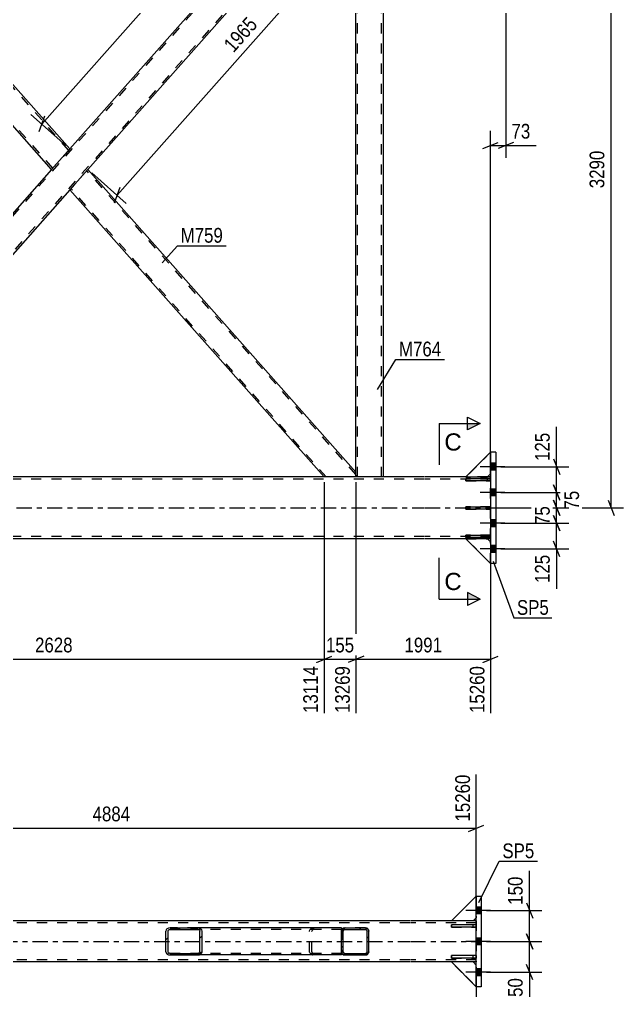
# Model space of a CAD drawing. Header units: millimetres. Extents: x 0 to 841, y 0 to 594.
# Drawn here: x 480 to 597.4, y 217.2 to 406 of the extents above; entities that cross this region are included whole.
import ezdxf

# ---------------------------------------------------------------- set-up
doc = ezdxf.new("R2010")
doc.units = ezdxf.units.MM
doc.linetypes.add('DXK_LINE_DOT2', pattern=[3.9198, 1.9599, -1.9599])
doc.linetypes.add('DXK_LINE_DOT3', pattern=[5.9187, 2.979, -0.9799, 0.9799, -0.9799])
doc.styles.add('Arial', font='ARIAL.TTF', dxfattribs={"height": 0.2})
doc.styles.add('Arial Narrow', font='ARIALN.TTF', dxfattribs={"height": 0.2})

# ---------------------------------------------------------------- blocks, each defined once
blk = doc.blocks.new('Part-761549750-4595 - 4491')
at = {"color": 2, "linetype": 'Continuous'}
for p, q in [((571.59, 321.83), (566.79, 317.03)), ((570.99, 317.03), (571.59, 317.63)), ((566.79, 317.03), (570.99, 317.03))]:
    blk.add_line(p, q, dxfattribs=at)
at = {"color": 7, "linetype": 'DXK_LINE_DOT2'}
blk.add_line((571.59, 317.63), (571.59, 321.83), dxfattribs=at)
blk = doc.blocks.new('Part-761549750-4596 - 4491')
at = {"color": 7, "linetype": 'DXK_LINE_DOT2'}
for p, q in [((571.59, 321.83), (566.79, 317.03)), ((571.59, 317.63), (571.59, 321.83)), ((570.99, 317.03), (571.59, 317.63)), ((566.79, 317.03), (570.99, 317.03))]:
    blk.add_line(p, q, dxfattribs=at)
blk = doc.blocks.new('Part-761549750-4597 - 4491')
at = {"color": 2, "linetype": 'Continuous'}
for p, q in [((571.59, 300.2), (566.79, 305)), ((570.99, 305), (566.79, 305)), ((570.99, 305), (571.59, 304.4)), ((571.59, 300.23), (571.59, 300.2))]:
    blk.add_line(p, q, dxfattribs=at)
at = {"color": 7, "linetype": 'DXK_LINE_DOT2'}
blk.add_line((571.59, 300.23), (571.59, 304.4), dxfattribs=at)
blk = doc.blocks.new('Part-761549750-4598 - 4491')
at = {"color": 7, "linetype": 'DXK_LINE_DOT2'}
for p, q in [((566.79, 305), (570.99, 305)), ((571.59, 300.2), (566.79, 305)), ((570.99, 305), (571.59, 304.4)), ((571.59, 304.4), (571.59, 300.2))]:
    blk.add_line(p, q, dxfattribs=at)
blk = doc.blocks.new('Bolt-761549750-4535 - 4491')
at = {"linetype": 'Continuous'}
for points in [[(571.59, 319.69), (571.59, 318.37), (572.59, 318.37), (572.59, 319.69)], [(571.59, 319.69), (571.59, 318.37), (572.59, 318.37), (572.59, 319.69)], [(571.59, 319.69), (571.59, 318.37), (572.59, 318.37), (572.59, 319.69)], [(571.59, 314.69), (571.59, 313.37), (572.59, 313.37), (572.59, 314.69)], [(571.59, 314.69), (571.59, 313.37), (572.59, 313.37), (572.59, 314.69)], [(571.59, 308.69), (571.59, 307.37), (572.59, 307.37), (572.59, 308.69)], [(571.59, 308.69), (571.59, 307.37), (572.59, 307.37), (572.59, 308.69)], [(571.59, 303.69), (571.59, 302.37), (572.59, 302.37), (572.59, 303.69)], [(571.59, 303.69), (571.59, 302.37), (572.59, 302.37), (572.59, 303.69)], [(571.59, 303.69), (571.59, 302.37), (572.59, 302.37), (572.59, 303.69)]]:
    blk.add_hatch(color=1, dxfattribs=at).paths.add_polyline_path(points)
at = {"color": 1, "linetype": 'Continuous'}
for p, q in [((572.59, 319.69), (571.59, 319.69)), ((572.59, 319.69), (571.59, 319.69)), ((572.59, 319.69), (571.59, 319.69)), ((574.35, 319.03), (569.59, 319.03)), ((574.35, 319.03), (569.59, 319.03)), ((574.35, 319.03), (569.59, 319.03)), ((572.59, 318.37), (571.59, 318.37)), ((572.59, 318.37), (571.59, 318.37)), ((572.59, 318.37), (571.59, 318.37)), ((574.35, 314.03), (569.59, 314.03)), ((574.35, 314.03), (569.59, 314.03)), ((572.59, 314.69), (571.59, 314.69)), ((572.59, 314.69), (571.59, 314.69)), ((572.59, 313.37), (571.59, 313.37)), ((572.59, 313.37), (571.59, 313.37)), ((574.35, 308.03), (569.59, 308.03)), ((574.35, 308.03), (569.59, 308.03)), ((572.59, 308.69), (571.59, 308.69)), ((572.59, 308.69), (571.59, 308.69)), ((572.59, 307.37), (571.59, 307.37)), ((572.59, 307.37), (571.59, 307.37)), ((574.35, 303.03), (569.59, 303.03)), ((574.35, 303.03), (569.59, 303.03)), ((574.35, 303.03), (569.59, 303.03)), ((572.59, 303.69), (571.59, 303.69)), ((572.59, 303.69), (571.59, 303.69)), ((572.59, 303.69), (571.59, 303.69)), ((572.59, 302.37), (571.59, 302.37)), ((572.59, 302.37), (571.59, 302.37)), ((572.59, 302.37), (571.59, 302.37))]:
    blk.add_line(p, q, dxfattribs=at)
blk = doc.blocks.new('Part-761549750-4541 - 4491')
at = {"color": 2, "linetype": 'Continuous'}
for p, q in [((558.69, 317.03), (71.01, 317.03)), ((566.79, 317.03), (558.79, 317.03)), ((571.59, 317.03), (570.99, 317.03)), ((558.69, 305.03), (438.21, 305.03)), ((571.59, 305.03), (558.79, 305.03))]:
    blk.add_line(p, q, dxfattribs=at)
at = {"color": 7, "linetype": 'DXK_LINE_DOT2'}
for p, q in [((558.69, 316.63), (71.01, 316.63)), ((571.59, 316.63), (558.79, 316.63)), ((570.99, 317.03), (566.79, 317.03)), ((571.59, 305.03), (571.59, 317.03)), ((558.69, 305.43), (71.01, 305.43)), ((571.59, 305.43), (558.79, 305.43))]:
    blk.add_line(p, q, dxfattribs=at)
at = {"color": 7, "linetype": 'DXK_LINE_DOT3'}
for p, q in [((71.01, 311.03), (558.69, 311.03)), ((558.79, 311.03), (571.59, 311.03))]:
    blk.add_line(p, q, dxfattribs=at)
blk = doc.blocks.new('Part-761549750-4599 - 4491')
at = {"color": 7, "linetype": 'DXK_LINE_DOT2'}
for p, q in [((571.59, 311.24), (566.79, 311.24)), ((566.79, 311.24), (566.79, 310.76)), ((566.79, 310.76), (571.59, 310.76)), ((570.99, 310.76), (570.99, 311.24)), ((571.59, 310.76), (571.59, 311.24))]:
    blk.add_line(p, q, dxfattribs=at)
blk = doc.blocks.new('Part-761549750-4600 - 4491')
at = {"color": 7, "linetype": 'DXK_LINE_DOT2'}
for p, q in [((571.59, 316.74), (566.79, 316.74)), ((566.79, 316.74), (566.79, 316.26)), ((566.79, 316.26), (571.59, 316.26)), ((570.99, 316.26), (570.99, 316.74)), ((571.59, 316.26), (571.59, 316.74))]:
    blk.add_line(p, q, dxfattribs=at)
blk = doc.blocks.new('Part-761549750-4601 - 4491')
at = {"color": 7, "linetype": 'DXK_LINE_DOT2'}
for p, q in [((571.59, 305.74), (566.79, 305.74)), ((566.79, 305.74), (566.79, 305.26)), ((566.79, 305.26), (571.59, 305.26)), ((570.99, 305.26), (570.99, 305.74)), ((571.59, 305.26), (571.59, 305.74))]:
    blk.add_line(p, q, dxfattribs=at)
blk = doc.blocks.new('Part-761549750-4602 - 4491')
at = {"color": 2, "linetype": 'Continuous'}
for p, q in [((566.79, 311.24), (571.59, 311.24)), ((566.79, 310.76), (566.79, 311.24)), ((571.59, 310.76), (566.79, 310.76)), ((571.59, 311.24), (571.59, 310.76))]:
    blk.add_line(p, q, dxfattribs=at)
at = {"color": 7, "linetype": 'DXK_LINE_DOT2'}
blk.add_line((570.99, 310.76), (570.99, 311.24), dxfattribs=at)
blk = doc.blocks.new('Part-761549750-4603 - 4491')
at = {"color": 2, "linetype": 'Continuous'}
for p, q in [((566.79, 316.74), (571.59, 316.74)), ((566.79, 316.26), (566.79, 316.74)), ((571.59, 316.26), (566.79, 316.26)), ((571.59, 316.74), (571.59, 316.26))]:
    blk.add_line(p, q, dxfattribs=at)
at = {"color": 7, "linetype": 'DXK_LINE_DOT2'}
blk.add_line((570.99, 316.26), (570.99, 316.74), dxfattribs=at)
blk = doc.blocks.new('Part-761549750-4604 - 4491')
at = {"color": 2, "linetype": 'Continuous'}
for p, q in [((566.79, 305.74), (571.59, 305.74)), ((566.79, 305.26), (566.79, 305.74)), ((571.59, 305.26), (566.79, 305.26)), ((571.59, 305.74), (571.59, 305.26))]:
    blk.add_line(p, q, dxfattribs=at)
at = {"color": 7, "linetype": 'DXK_LINE_DOT2'}
blk.add_line((570.99, 305.26), (570.99, 305.74), dxfattribs=at)
blk = doc.blocks.new('Part-761549750-4619 - 4491')
at = {"color": 2, "linetype": 'Continuous'}
for p, q in [((572.59, 321.83), (571.59, 321.83)), ((571.59, 321.83), (571.59, 300.23)), ((572.59, 321.83), (572.59, 300.23)), ((572.59, 300.23), (571.59, 300.23))]:
    blk.add_line(p, q, dxfattribs=at)
blk = doc.blocks.new('Part-761549750-4629 - 4491')
at = {"color": 2, "linetype": 'Continuous'}
for p, q in [((489.75, 372.85), (493.27, 376.83)), ((545.41, 317.99), (493.27, 376.83)), ((539.21, 317.03), (489.75, 372.85)), ((545.41, 317.4), (545.41, 317.99)), ((545.41, 317.4), (545.41, 317.03))]:
    blk.add_line(p, q, dxfattribs=at)
at = {"color": 7, "linetype": 'DXK_LINE_DOT2'}
for p, q in [((545.41, 317.51), (493.06, 376.59)), ((489.96, 373.09), (489.98, 373.11)), ((539.64, 317.03), (489.96, 373.09)), ((545.41, 317.21), (545.41, 317.4)), ((545.41, 317.03), (545.41, 317.21)), ((545.41, 317.03), (539.21, 317.03))]:
    blk.add_line(p, q, dxfattribs=at)
blk = doc.blocks.new('Part-761549750-4671 - 4491')
at = {"color": 2, "linetype": 'Continuous'}
for p, q in [((545.41, 436.27), (545.41, 436.63)), ((550.69, 436.63), (550.69, 317.03)), ((545.41, 317.99), (545.41, 435.67))]:
    blk.add_line(p, q, dxfattribs=at)
at = {"color": 7, "linetype": 'DXK_LINE_DOT2'}
for p, q in [((545.41, 436.63), (550.69, 436.63)), ((545.41, 435.67), (545.41, 436.27)), ((545.73, 317.03), (545.73, 436.63)), ((550.37, 317.03), (550.37, 436.63)), ((545.41, 317.03), (545.41, 317.99)), ((550.69, 317.03), (545.41, 317.03))]:
    blk.add_line(p, q, dxfattribs=at)
blk = doc.blocks.new('Part-761549750-4686 - 4491')
at = {"color": 7, "linetype": 'DXK_LINE_DOT2'}
for p, q in [((539.63, 436.63), (434.09, 317.51)), ((545.41, 436.15), (439.86, 317.03)), ((539.2, 436.63), (545.4, 436.63)), ((545.41, 436.27), (545.41, 436.29)), ((489.75, 380.81), (486.22, 376.83)), ((493.27, 376.83), (489.75, 372.85)), ((434.08, 317.03), (434.09, 317.21)), ((434.09, 317.37), (434.09, 317.4)), ((434.09, 317.21), (434.09, 317.37)), ((440.28, 317.03), (434.08, 317.03))]:
    blk.add_line(p, q, dxfattribs=at)
at = {"color": 2, "linetype": 'Continuous'}
for p, q in [((489.75, 380.81), (539.2, 436.63)), ((545.41, 436.27), (545.4, 436.63)), ((545.4, 436.63), (545.41, 436.45)), ((545.41, 436.29), (545.41, 436.45)), ((545.41, 435.67), (545.41, 436.27)), ((545.41, 435.67), (493.27, 376.83)), ((486.22, 376.83), (434.09, 317.99)), ((489.75, 372.85), (440.28, 317.03)), ((434.09, 317.4), (434.08, 317.03)), ((434.09, 317.4), (434.09, 317.99))]:
    blk.add_line(p, q, dxfattribs=at)
blk = doc.blocks.new('Part-761549750-4691 - 4491')
at = {"color": 7, "linetype": 'DXK_LINE_DOT2'}
for p, q in [((434.09, 436.27), (434.1, 436.63)), ((434.1, 436.63), (434.09, 436.45)), ((434.09, 435.67), (434.09, 436.45)), ((486.43, 377.07), (434.09, 436.15)), ((440.3, 436.63), (434.1, 436.63)), ((489.53, 380.57), (439.87, 436.63)), ((436.67, 432.76), (434.09, 435.67)), ((486.43, 377.07), (486.45, 377.09))]:
    blk.add_line(p, q, dxfattribs=at)
at = {"color": 2, "linetype": 'Continuous'}
for p, q in [((440.3, 436.63), (489.75, 380.81)), ((486.22, 376.83), (436.67, 432.76)), ((489.32, 380.33), (486.22, 376.83)), ((489.75, 380.81), (489.32, 380.33))]:
    blk.add_line(p, q, dxfattribs=at)
blk = doc.blocks.new('Part-761549750-3097 - 3031')
at = {"color": 7, "linetype": 'DXK_LINE_DOT2'}
for p, q in [((568.78, 223.98), (563.98, 223.98)), ((563.98, 223.98), (563.98, 223.5)), ((563.98, 223.5), (568.78, 223.5)), ((568.18, 223.5), (568.18, 223.98)), ((568.78, 223.5), (568.78, 223.98)), ((568.78, 223.98), (568.78, 223.5))]:
    blk.add_line(p, q, dxfattribs=at)
blk = doc.blocks.new('Part-761549750-3053 - 3031')
at = {"color": 2, "linetype": 'Continuous'}
for p, q in [((555.88, 230.74), (68.2, 230.74)), ((563.98, 230.74), (555.98, 230.74)), ((568.78, 230.74), (568.18, 230.74)), ((555.88, 222.74), (68.2, 222.74)), ((563.98, 222.74), (555.98, 222.74)), ((568.78, 222.74), (568.18, 222.74))]:
    blk.add_line(p, q, dxfattribs=at)
at = {"color": 7, "linetype": 'DXK_LINE_DOT2'}
for p, q in [((568.18, 230.74), (563.98, 230.74)), ((568.78, 230.74), (568.78, 222.74)), ((555.88, 230.34), (68.2, 230.34)), ((568.78, 230.34), (555.98, 230.34)), ((555.88, 223.14), (68.2, 223.14)), ((568.78, 223.14), (555.98, 223.14)), ((568.18, 222.74), (563.98, 222.74))]:
    blk.add_line(p, q, dxfattribs=at)
at = {"color": 7, "linetype": 'DXK_LINE_DOT3'}
for p, q in [((68.2, 226.74), (555.88, 226.74)), ((555.98, 226.74), (568.78, 226.74))]:
    blk.add_line(p, q, dxfattribs=at)
blk = doc.blocks.new('Part-761549750-3140 - 3031')
at = {"color": 2, "linetype": 'Continuous'}
for p, q in [((568.18, 222.74), (563.98, 222.74)), ((563.98, 222.74), (568.78, 217.94)), ((568.78, 222.14), (568.18, 222.74))]:
    blk.add_line(p, q, dxfattribs=at)
at = {"color": 7, "linetype": 'DXK_LINE_DOT2'}
for p, q in [((568.78, 217.94), (563.98, 222.74)), ((568.78, 222.14), (568.18, 222.74)), ((568.78, 217.94), (568.78, 222.14)), ((568.78, 222.14), (568.78, 222.14)), ((568.78, 217.94), (568.78, 222.14)), ((568.78, 217.94), (568.78, 217.94))]:
    blk.add_line(p, q, dxfattribs=at)
blk = doc.blocks.new('Part-761549750-3094 - 3031')
at = {"color": 2, "linetype": 'Continuous'}
for p, q in [((563.98, 229.5), (563.98, 229.98)), ((568.78, 229.98), (563.98, 229.98)), ((568.78, 229.5), (563.98, 229.5)), ((568.78, 229.98), (568.78, 229.98)), ((568.78, 229.5), (568.78, 229.98)), ((568.78, 229.5), (568.78, 229.5))]:
    blk.add_line(p, q, dxfattribs=at)
at = {"color": 7, "linetype": 'DXK_LINE_DOT2'}
for p, q in [((568.18, 229.5), (568.18, 229.98)), ((568.78, 229.98), (568.78, 229.5))]:
    blk.add_line(p, q, dxfattribs=at)
blk = doc.blocks.new('Part-761549750-3137 - 3031')
at = {"color": 7, "linetype": 'DXK_LINE_DOT2'}
for p, q in [((568.18, 222.74), (563.98, 222.74)), ((563.98, 222.74), (568.78, 217.94)), ((568.78, 217.94), (563.98, 222.74)), ((568.78, 222.14), (568.18, 222.74)), ((568.78, 222.14), (568.18, 222.74)), ((568.78, 217.94), (568.78, 222.14)), ((568.78, 222.14), (568.78, 222.14)), ((568.78, 217.94), (568.78, 222.14)), ((568.78, 217.94), (568.78, 217.94))]:
    blk.add_line(p, q, dxfattribs=at)
blk = doc.blocks.new('Part-761549750-3143 - 3031')
at = {"color": 7, "linetype": 'DXK_LINE_DOT2'}
for p, q in [((568.18, 222.74), (563.98, 222.74)), ((563.98, 222.74), (568.78, 217.94)), ((568.78, 217.94), (563.98, 222.74)), ((568.78, 222.14), (568.18, 222.74)), ((568.78, 222.14), (568.18, 222.74)), ((568.78, 217.94), (568.78, 222.14)), ((568.78, 222.14), (568.78, 222.14)), ((568.78, 217.94), (568.78, 222.14)), ((568.78, 217.94), (568.78, 217.94))]:
    blk.add_line(p, q, dxfattribs=at)
blk = doc.blocks.new('Part-761549750-3091 - 3031')
at = {"color": 2, "linetype": 'Continuous'}
for p, q in [((563.98, 223.5), (563.98, 223.98)), ((568.78, 223.98), (563.98, 223.98)), ((568.78, 223.5), (563.98, 223.5)), ((568.78, 223.98), (568.78, 223.98)), ((568.78, 223.5), (568.78, 223.98)), ((568.78, 223.5), (568.78, 223.5))]:
    blk.add_line(p, q, dxfattribs=at)
at = {"color": 7, "linetype": 'DXK_LINE_DOT2'}
for p, q in [((568.18, 223.5), (568.18, 223.98)), ((568.78, 223.98), (568.78, 223.5))]:
    blk.add_line(p, q, dxfattribs=at)
blk = doc.blocks.new('Part-761549750-3100 - 3031')
at = {"color": 7, "linetype": 'DXK_LINE_DOT2'}
for p, q in [((568.78, 229.98), (563.98, 229.98)), ((563.98, 229.98), (563.98, 229.5)), ((563.98, 229.5), (568.78, 229.5)), ((568.18, 229.5), (568.18, 229.98)), ((568.78, 229.5), (568.78, 229.98)), ((568.78, 229.98), (568.78, 229.5))]:
    blk.add_line(p, q, dxfattribs=at)
blk = doc.blocks.new('Part-761549750-3108 - 3031')
at = {"color": 7, "linetype": 'DXK_LINE_DOT2'}
for p, q in [((563.98, 230.74), (568.78, 235.54)), ((568.78, 235.54), (563.98, 230.74)), ((568.78, 235.54), (568.78, 231.34)), ((568.78, 235.54), (568.78, 235.54)), ((568.78, 231.34), (568.78, 235.54)), ((568.18, 230.74), (563.98, 230.74)), ((568.18, 230.74), (568.78, 231.34)), ((568.78, 231.34), (568.18, 230.74)), ((568.78, 231.34), (568.78, 231.34))]:
    blk.add_line(p, q, dxfattribs=at)
blk = doc.blocks.new('Bolt-761549750-3121 - 3031')
at = {"linetype": 'Continuous'}
for points in [[(568.78, 233.4), (568.78, 232.08), (569.78, 232.08), (569.78, 233.4)], [(568.78, 233.4), (568.78, 232.08), (569.78, 232.08), (569.78, 233.4)], [(568.78, 233.4), (568.78, 232.08), (569.78, 232.08), (569.78, 233.4)], [(568.78, 233.4), (568.78, 232.08), (569.78, 232.08), (569.78, 233.4)], [(568.78, 227.4), (568.78, 226.08), (569.78, 226.08), (569.78, 227.4)], [(568.78, 227.4), (568.78, 226.08), (569.78, 226.08), (569.78, 227.4)], [(568.78, 221.4), (568.78, 220.08), (569.78, 220.08), (569.78, 221.4)], [(568.78, 221.4), (568.78, 220.08), (569.78, 220.08), (569.78, 221.4)], [(568.78, 221.4), (568.78, 220.08), (569.78, 220.08), (569.78, 221.4)], [(568.78, 221.4), (568.78, 220.08), (569.78, 220.08), (569.78, 221.4)]]:
    blk.add_hatch(color=1, dxfattribs=at).paths.add_polyline_path(points)
at = {"color": 1, "linetype": 'Continuous'}
for p, q in [((571.54, 232.74), (566.78, 232.74)), ((571.54, 232.74), (566.78, 232.74)), ((571.54, 232.74), (566.78, 232.74)), ((571.54, 232.74), (566.78, 232.74)), ((569.78, 233.4), (568.78, 233.4)), ((569.78, 233.4), (568.78, 233.4)), ((569.78, 233.4), (568.78, 233.4)), ((569.78, 233.4), (568.78, 233.4)), ((569.78, 232.08), (568.78, 232.08)), ((569.78, 232.08), (568.78, 232.08)), ((569.78, 232.08), (568.78, 232.08)), ((569.78, 232.08), (568.78, 232.08)), ((571.54, 226.74), (566.78, 226.74)), ((571.54, 226.74), (566.78, 226.74)), ((569.78, 227.4), (568.78, 227.4)), ((569.78, 227.4), (568.78, 227.4)), ((569.78, 226.08), (568.78, 226.08)), ((569.78, 226.08), (568.78, 226.08)), ((569.78, 221.4), (568.78, 221.4)), ((569.78, 221.4), (568.78, 221.4)), ((569.78, 221.4), (568.78, 221.4)), ((569.78, 221.4), (568.78, 221.4)), ((571.54, 220.74), (566.78, 220.74)), ((571.54, 220.74), (566.78, 220.74)), ((571.54, 220.74), (566.78, 220.74)), ((571.54, 220.74), (566.78, 220.74)), ((569.78, 220.08), (568.78, 220.08)), ((569.78, 220.08), (568.78, 220.08)), ((569.78, 220.08), (568.78, 220.08)), ((569.78, 220.08), (568.78, 220.08))]:
    blk.add_line(p, q, dxfattribs=at)
blk = doc.blocks.new('Part-761549750-3123 - 3031')
at = {"linetype": 'Continuous'}
h = blk.add_hatch(dxfattribs=at)
h.set_pattern_fill('', scale=0.7, style=0, pattern_type=0)
h.set_pattern_definition([(45, (547.481, 224.1456), (-1.57154, 1.57154), [])])
h.paths.add_polyline_path([(547.24, 224.1), (547.48, 224.15), (547.69, 224.28), (547.83, 224.49), (547.88, 224.74), (547.88, 228.74), (547.83, 228.98), (547.69, 229.19), (547.48, 229.33), (547.24, 229.38), (543.24, 229.38), (542.99, 229.33), (542.78, 229.19), (542.64, 228.98), (542.6, 228.74), (542.6, 224.74), (542.64, 224.49), (542.78, 224.28), (542.99, 224.15), (543.24, 224.1)])
h.paths.add_polyline_path([(543.11, 224.44), (543.01, 224.51), (542.94, 224.61), (542.92, 224.74), (542.92, 228.74), (542.94, 228.86), (543.01, 228.96), (543.11, 229.03), (543.24, 229.06), (547.24, 229.06), (547.36, 229.03), (547.46, 228.96), (547.53, 228.86), (547.56, 228.74), (547.56, 224.74), (547.53, 224.61), (547.46, 224.51), (547.36, 224.44), (547.24, 224.42), (543.24, 224.42)])
at = {"color": 2, "linetype": 'Continuous'}
for p, q in [((542.6, 228.74), (542.64, 228.98)), ((542.64, 228.98), (542.6, 228.74)), ((542.6, 224.74), (542.6, 228.74)), ((542.92, 228.74), (542.94, 228.86)), ((542.92, 224.74), (542.92, 228.74)), ((543.24, 229.38), (542.99, 229.33)), ((543.11, 229.03), (543.24, 229.06)), ((543.24, 229.38), (547.24, 229.38)), ((543.24, 229.06), (547.24, 229.06)), ((547.48, 229.33), (547.24, 229.38)), ((547.24, 229.06), (547.36, 229.03)), ((547.56, 228.74), (547.53, 228.86)), ((547.53, 228.86), (547.56, 228.74)), ((547.56, 224.74), (547.56, 228.74)), ((547.56, 224.74), (547.56, 228.74)), ((547.88, 228.74), (547.83, 228.98)), ((547.88, 224.74), (547.88, 228.74)), ((542.64, 224.49), (542.6, 224.74)), ((542.6, 224.74), (542.64, 224.49)), ((542.94, 224.61), (542.92, 224.74)), ((547.53, 224.61), (547.56, 224.74)), ((547.56, 224.74), (547.53, 224.61)), ((547.83, 224.49), (547.88, 224.74)), ((542.99, 224.15), (543.24, 224.1)), ((543.24, 224.42), (543.11, 224.44)), ((543.24, 224.42), (547.24, 224.42)), ((543.24, 224.1), (547.24, 224.1)), ((547.36, 224.44), (547.24, 224.42)), ((547.24, 224.1), (547.48, 224.15))]:
    blk.add_line(p, q, dxfattribs=at)
at = {"color": 7, "linetype": 'DXK_LINE_DOT2'}
for p, q in [((542.6, 224.74), (542.6, 228.74)), ((542.6, 228.74), (542.6, 228.74)), ((542.94, 228.86), (542.92, 228.74)), ((542.92, 228.74), (542.92, 228.74)), ((542.92, 224.74), (542.92, 228.74)), ((542.94, 228.86), (542.94, 228.86)), ((542.99, 229.33), (543.24, 229.38)), ((543.24, 229.06), (543.11, 229.03)), ((547.24, 229.38), (543.24, 229.38)), ((543.24, 229.06), (543.24, 229.06)), ((543.24, 229.06), (547.24, 229.06)), ((547.24, 229.38), (547.48, 229.33)), ((547.24, 229.06), (547.24, 229.06)), ((547.36, 229.03), (547.24, 229.06)), ((547.56, 228.74), (547.56, 228.74)), ((547.83, 228.98), (547.88, 228.74)), ((547.88, 224.74), (547.88, 228.74)), ((547.88, 228.74), (547.88, 228.74)), ((542.6, 224.74), (542.6, 224.74)), ((542.92, 224.74), (542.92, 224.74)), ((542.92, 224.74), (542.92, 224.73)), ((542.92, 224.73), (542.94, 224.61)), ((547.56, 224.74), (547.56, 224.74)), ((547.88, 224.74), (547.83, 224.49)), ((547.88, 224.74), (547.88, 224.74)), ((543.24, 224.1), (542.99, 224.15)), ((543.11, 224.44), (543.24, 224.42)), ((543.24, 224.42), (543.24, 224.42)), ((543.24, 224.42), (547.24, 224.42)), ((543.24, 224.1), (543.24, 224.1)), ((547.24, 224.1), (543.24, 224.1)), ((547.24, 224.42), (547.36, 224.44)), ((547.24, 224.42), (547.24, 224.42)), ((547.48, 224.15), (547.24, 224.1))]:
    blk.add_line(p, q, dxfattribs=at)
for centre, radius, start, end in [((543.24, 228.74), 0.64, 112.5, 157.5), ((543.24, 228.74), 0.32, 112.5, 157.5), ((547.24, 228.74), 0.32, 22.5, 67.5), ((547.24, 228.74), 0.64, 22.5, 67.5), ((543.24, 224.74), 0.64, 202.5, 247.5), ((543.24, 224.74), 0.32, 202.5, 247.5), ((547.24, 224.74), 0.32, 292.5, 337.5), ((547.24, 224.74), 0.64, 292.5, 337.5)]:
    blk.add_arc(centre, radius, start, end, dxfattribs=at)
at = {"color": 2, "linetype": 'Continuous'}
for centre, radius, start, end in [((543.24, 228.74), 0.64, 112.5, 157.5), ((543.24, 228.74), 0.32, 112.5, 157.5), ((547.24, 228.74), 0.32, 22.5, 67.5), ((547.24, 228.74), 0.64, 22.5, 67.5), ((543.24, 224.74), 0.64, 202.5, 247.5), ((543.24, 224.74), 0.32, 202.5, 247.5), ((547.24, 224.74), 0.32, 292.5, 337.5), ((547.24, 224.74), 0.64, 292.5, 337.5)]:
    blk.add_arc(centre, radius, start, end, dxfattribs=at)
blk = doc.blocks.new('Part-761549750-3131 - 3031')
at = {"color": 2, "linetype": 'Continuous'}
for p, q in [((568.78, 235.54), (563.98, 230.74)), ((563.98, 230.74), (563.98, 230.74)), ((568.18, 230.74), (563.98, 230.74)), ((568.78, 231.34), (568.18, 230.74)), ((568.18, 230.74), (568.18, 230.74))]:
    blk.add_line(p, q, dxfattribs=at)
at = {"color": 7, "linetype": 'DXK_LINE_DOT2'}
for p, q in [((563.98, 230.74), (568.78, 235.54)), ((568.78, 235.54), (568.78, 231.34)), ((568.78, 235.54), (568.78, 235.54)), ((568.78, 235.54), (568.78, 231.34)), ((568.78, 231.34), (568.18, 230.74)), ((568.78, 231.34), (568.78, 231.34))]:
    blk.add_line(p, q, dxfattribs=at)
blk = doc.blocks.new('Part-761549750-3134 - 3031')
at = {"color": 7, "linetype": 'DXK_LINE_DOT2'}
for p, q in [((563.98, 230.74), (568.78, 235.54)), ((568.78, 235.54), (563.98, 230.74)), ((568.78, 235.54), (568.78, 231.34)), ((568.78, 235.54), (568.78, 235.54)), ((568.78, 231.34), (568.78, 235.54)), ((568.18, 230.74), (563.98, 230.74)), ((568.18, 230.74), (568.78, 231.34)), ((568.78, 231.34), (568.18, 230.74)), ((568.78, 231.34), (568.78, 231.34))]:
    blk.add_line(p, q, dxfattribs=at)
blk = doc.blocks.new('Part-761549750-3154 - 3031')
at = {"color": 2, "linetype": 'Continuous'}
for p, q in [((568.78, 217.94), (568.78, 235.54)), ((568.78, 235.54), (569.78, 235.54)), ((569.78, 235.54), (569.78, 217.94)), ((569.78, 217.94), (568.78, 217.94))]:
    blk.add_line(p, q, dxfattribs=at)
at = {"color": 7, "linetype": 'DXK_LINE_DOT2'}
for p, q in [((568.78, 217.94), (568.78, 235.54)), ((569.78, 235.54), (569.78, 217.94))]:
    blk.add_line(p, q, dxfattribs=at)
blk = doc.blocks.new('Part-761549750-3156 - 3031')
at = {"linetype": 'Continuous'}
h = blk.add_hatch(dxfattribs=at)
h.set_pattern_fill('', scale=0.7, style=0, pattern_type=0)
h.set_pattern_definition([(45, (514.948, 224.1456), (-1.57154, 1.57154), [])])
h.paths.add_polyline_path([(514.62, 224.1), (514.95, 224.15), (515.23, 224.28), (515.41, 224.49), (515.48, 224.74), (515.48, 228.74), (515.41, 228.98), (515.23, 229.19), (514.95, 229.33), (514.62, 229.38), (509.28, 229.38), (508.95, 229.33), (508.67, 229.19), (508.49, 228.98), (508.42, 228.74), (508.42, 224.74), (508.49, 224.49), (508.67, 224.28), (508.95, 224.15), (509.28, 224.1)])
h.paths.add_polyline_path([(509.11, 224.44), (508.97, 224.51), (508.88, 224.61), (508.85, 224.74), (508.85, 228.74), (508.88, 228.86), (508.97, 228.96), (509.11, 229.03), (509.28, 229.06), (514.62, 229.06), (514.78, 229.03), (514.92, 228.96), (515.02, 228.86), (515.05, 228.74), (515.05, 224.74), (515.02, 224.61), (514.92, 224.51), (514.78, 224.44), (514.62, 224.42), (509.28, 224.42)])
at = {"color": 2, "linetype": 'Continuous'}
for p, q in [((508.49, 228.98), (508.42, 228.74)), ((508.42, 224.74), (508.42, 228.74)), ((508.85, 228.74), (508.88, 228.86)), ((508.85, 224.74), (508.85, 228.74)), ((509.28, 229.38), (508.95, 229.33)), ((509.11, 229.03), (509.28, 229.06)), ((509.28, 229.38), (514.62, 229.38)), ((509.28, 229.06), (514.62, 229.06)), ((542.6, 229.38), (514.62, 229.38)), ((514.95, 229.33), (514.62, 229.38)), ((514.62, 229.06), (514.78, 229.03)), ((515.02, 228.86), (515.05, 228.74)), ((515.05, 224.74), (515.05, 228.74)), ((515.48, 228.74), (515.41, 228.98)), ((515.48, 224.74), (515.48, 228.74)), ((542.6, 229.38), (542.6, 229.33)), ((542.6, 229.33), (542.6, 228.98)), ((542.6, 224.28), (542.6, 228.98)), ((508.42, 224.74), (508.49, 224.49)), ((508.88, 224.61), (508.85, 224.74)), ((515.05, 224.74), (515.02, 224.61)), ((515.41, 224.49), (515.48, 224.74)), ((508.95, 224.15), (509.28, 224.1)), ((509.28, 224.42), (509.11, 224.44)), ((509.28, 224.42), (514.62, 224.42)), ((509.28, 224.1), (514.62, 224.1)), ((514.78, 224.44), (514.62, 224.42)), ((514.62, 224.1), (514.95, 224.15)), ((542.6, 224.1), (514.62, 224.1)), ((542.6, 224.28), (542.6, 224.15)), ((542.6, 224.15), (542.6, 224.1))]:
    blk.add_line(p, q, dxfattribs=at)
at = {"color": 7, "linetype": 'DXK_LINE_DOT2'}
for p, q in [((514.62, 229.38), (509.28, 229.38)), ((542.6, 229.06), (509.28, 229.06)), ((536.4, 228.74), (536.46, 228.98)), ((536.4, 224.74), (536.4, 228.74)), ((536.86, 228.86), (536.82, 228.74)), ((536.82, 224.74), (536.82, 228.74)), ((536.92, 229.33), (537.25, 229.38)), ((537.25, 229.06), (537.09, 229.03)), ((542.6, 229.38), (542.6, 229.06)), ((542.6, 229.03), (542.6, 229.06)), ((542.6, 229.03), (542.6, 224.51)), ((536.46, 224.49), (536.4, 224.74)), ((536.82, 224.74), (536.86, 224.61)), ((542.6, 224.42), (509.28, 224.42)), ((514.62, 224.1), (509.28, 224.1)), ((537.25, 224.1), (536.92, 224.15)), ((537.09, 224.44), (537.25, 224.42)), ((542.6, 224.44), (542.6, 224.51)), ((542.6, 224.42), (542.6, 224.44)), ((542.6, 224.1), (542.6, 224.42))]:
    blk.add_line(p, q, dxfattribs=at)
at = {"color": 2, "linetype": 'Continuous'}
for centre, radius, start, end in [((509.15, 228.57), 0.783, 105.1405, 148.4881), ((509.22, 228.65), 0.391, 105.1405, 148.4881), ((514.68, 228.65), 0.391, 31.5119, 74.8595), ((514.74, 228.57), 0.783, 31.5119, 74.8595), ((509.15, 224.9), 0.783, 211.5119, 254.8595), ((509.22, 224.82), 0.391, 211.5119, 254.8595), ((514.68, 224.82), 0.391, 285.1405, 328.4881), ((514.74, 224.9), 0.783, 285.1405, 328.4881)]:
    blk.add_arc(centre, radius, start, end, dxfattribs=at)
at = {"color": 7, "linetype": 'DXK_LINE_DOT2'}
for centre, radius, start, end in [((537.13, 228.57), 0.783, 105.1405, 148.4881), ((537.19, 228.65), 0.391, 105.1405, 148.4881), ((537.13, 224.9), 0.783, 211.5119, 254.8595), ((537.19, 224.82), 0.391, 211.5119, 254.8595)]:
    blk.add_arc(centre, radius, start, end, dxfattribs=at)
blk = doc.blocks.new('StraightDimension-761549750-4823 - 4491')
at = {"color": 7, "linetype": 'Continuous'}
for p, q in [((546.16, 435.01), (552.88, 429.05)), ((498.95, 371.81), (551.08, 430.65)), ((550.53, 429.12), (551.63, 432.17)), ((494.02, 376.17), (500.74, 370.22)), ((499.49, 373.33), (498.4, 370.29))]:
    blk.add_line(p, q, dxfattribs=at)
at = {"color": 0}
blk.add_wipeout([(527.27, 404.91), (524.13, 407.69), (518.49, 401.32), (521.63, 398.54)], dxfattribs=at)
at = {"color": 3, "style": 'Arial Narrow'}
blk.add_text('1965', height=2.863, rotation=48.455, dxfattribs=at).set_placement((521.58, 399.38))
blk = doc.blocks.new('StraightDimension-761549750-5231 - 4491')
at = {"color": 7, "linetype": 'Continuous'}
for p, q in [((595.65, 441.13), (594.45, 444.13)), ((575.53, 442.63), (597.45, 442.63)), ((595.05, 311.03), (595.05, 442.63)), ((594.45, 312.53), (595.65, 309.53)), ((572.59, 311.03), (597.45, 311.03))]:
    blk.add_line(p, q, dxfattribs=at)
at = {"color": 0}
blk.add_wipeout([(594.3, 381.08), (590.1, 381.08), (590.1, 372.57), (594.3, 372.57)], dxfattribs=at)
at = {"color": 3, "style": 'Arial Narrow'}
blk.add_text('3290', height=2.863, rotation=90.0002, dxfattribs=at).set_placement((593.7, 373.17))
blk = doc.blocks.new('StraightDimension-761549750-5255 - 4491')
at = {"color": 7, "linetype": 'Continuous'}
for p, q in [((538.45, 437.29), (531.62, 443.35)), ((533.2, 439.94), (534.29, 442.98)), ((484.3, 385.64), (533.75, 441.46)), ((489, 381.48), (482.16, 387.53)), ((484.84, 387.16), (483.75, 384.12))]:
    blk.add_line(p, q, dxfattribs=at)
at = {"color": 0}
blk.add_wipeout([(511.28, 417.23), (508.14, 420.02), (502.5, 413.65), (505.64, 410.86)], dxfattribs=at)
at = {"color": 3, "style": 'Arial Narrow'}
blk.add_text('1864', height=2.863, rotation=48.455, dxfattribs=at).set_placement((505.59, 411.71))
blk = doc.blocks.new('StraightDimension-761549750-9936 - 4491')
at = {"color": 7, "linetype": 'Continuous'}
for p, q in [((545.41, 316.03), (545.41, 271.14)), ((571.59, 304), (571.59, 271.14)), ((546.91, 282.18), (543.91, 280.98)), ((545.41, 281.58), (571.59, 281.58)), ((570.09, 280.98), (573.09, 282.18))]:
    blk.add_line(p, q, dxfattribs=at)
at = {"color": 0}
blk.add_wipeout([(562.75, 282.33), (562.75, 286.53), (554.24, 286.53), (554.24, 282.33)], dxfattribs=at)
at = {"color": 0, "linetype": 'Continuous'}
blk.add_wipeout([(570.99, 280.88), (566.79, 280.88), (566.79, 270.54), (570.99, 270.54)], dxfattribs=at)
at = {"color": 3, "style": 'Arial Narrow'}
blk.add_text('1991', height=2.863, dxfattribs=at).set_placement((554.84, 282.93))
at = {"color": 3, "linetype": 'Continuous', "style": 'Arial Narrow'}
blk.add_text('15260', height=2.863, rotation=90.0002, dxfattribs=at).set_placement((570.39, 271.14))
blk = doc.blocks.new('StraightDimension-761549750-9937 - 4491')
at = {"color": 7, "linetype": 'Continuous'}
for p, q in [((539.21, 316.03), (539.21, 271.14)), ((545.41, 316.03), (545.41, 271.14)), ((537.71, 280.98), (540.71, 282.18)), ((539.21, 281.58), (545.41, 281.58)), ((546.91, 282.18), (543.91, 280.98))]:
    blk.add_line(p, q, dxfattribs=at)
at = {"color": 0}
blk.add_wipeout([(545.65, 282.33), (545.65, 286.53), (538.97, 286.53), (538.97, 282.33)], dxfattribs=at)
at = {"color": 0, "linetype": 'Continuous'}
blk.add_wipeout([(544.81, 280.88), (540.61, 280.88), (540.61, 270.54), (544.81, 270.54)], dxfattribs=at)
at = {"color": 3, "style": 'Arial Narrow'}
blk.add_text('155', height=2.863, dxfattribs=at).set_placement((539.57, 282.93))
at = {"color": 3, "linetype": 'Continuous', "style": 'Arial Narrow'}
blk.add_text('13269', height=2.863, rotation=90.0002, dxfattribs=at).set_placement((544.21, 271.14))
blk = doc.blocks.new('StraightDimension-761549750-9938 - 4491')
at = {"color": 7, "linetype": 'Continuous'}
for p, q in [((434.09, 316.03), (434.09, 266.64)), ((539.21, 316.03), (539.21, 271.14)), ((435.59, 282.18), (432.59, 280.98)), ((434.09, 281.58), (539.21, 281.58)), ((537.71, 280.98), (540.71, 282.18))]:
    blk.add_line(p, q, dxfattribs=at)
at = {"color": 0}
blk.add_wipeout([(490.9, 282.33), (490.9, 286.53), (482.39, 286.53), (482.39, 282.33)], dxfattribs=at)
at = {"color": 0, "linetype": 'Continuous'}
blk.add_wipeout([(538.61, 280.88), (534.41, 280.88), (534.41, 270.54), (538.61, 270.54)], dxfattribs=at)
at = {"color": 3, "style": 'Arial Narrow'}
blk.add_text('2628', height=2.863, dxfattribs=at).set_placement((482.99, 282.93))
at = {"color": 3, "linetype": 'Continuous', "style": 'Arial Narrow'}
blk.add_text('13114', height=2.863, rotation=90.0002, dxfattribs=at).set_placement((538.01, 271.14))
blk = doc.blocks.new('StraightDimension-761549750-10133 - 4491')
at = {"color": 7, "linetype": 'Continuous'}
for p, q in [((583.83, 320.53), (585.03, 317.53)), ((573.59, 319.03), (586.83, 319.03)), ((584.43, 314.03), (584.43, 319.03)), ((585.03, 312.53), (583.83, 315.53)), ((573.59, 314.03), (586.83, 314.03))]:
    blk.add_line(p, q, dxfattribs=at)
at = {"color": 0}
blk.add_wipeout([(583.68, 326.24), (579.48, 326.24), (579.48, 319.55), (583.68, 319.55)], dxfattribs=at)
at = {"color": 7, "linetype": 'Continuous'}
blk.add_line((584.43, 319.03), (584.43, 326.76), dxfattribs=at)
blk.add_line((584.43, 319.03), (584.43, 326.76), dxfattribs=at)
at = {"color": 3, "style": 'Arial Narrow'}
blk.add_text('125', height=2.863, rotation=90.0002, dxfattribs=at).set_placement((583.08, 320.15))
blk = doc.blocks.new('StraightDimension-761549750-10134 - 4491')
at = {"color": 7, "linetype": 'Continuous'}
for p, q in [((583.83, 315.53), (585.03, 312.53)), ((573.59, 314.03), (587.28, 314.03)), ((584.43, 311.03), (584.43, 314.03)), ((585.03, 309.53), (583.83, 312.53)), ((571.42, 311.03), (587.28, 311.03))]:
    blk.add_line(p, q, dxfattribs=at)
at = {"color": 0}
blk.add_wipeout([(589.38, 314.95), (585.18, 314.95), (585.18, 310.1), (589.38, 310.1)], dxfattribs=at)
at = {"color": 3, "style": 'Arial Narrow'}
blk.add_text('75', height=2.863, rotation=90.0002, dxfattribs=at).set_placement((588.78, 310.7))
blk = doc.blocks.new('StraightDimension-761549750-10135 - 4491')
at = {"color": 7, "linetype": 'Continuous'}
for p, q in [((583.83, 312.53), (585.03, 309.53)), ((571.42, 311.03), (586.83, 311.03)), ((584.43, 308.03), (584.43, 311.03)), ((573.59, 308.03), (586.83, 308.03)), ((585.03, 306.53), (583.83, 309.53))]:
    blk.add_line(p, q, dxfattribs=at)
at = {"color": 0}
blk.add_wipeout([(583.68, 311.95), (579.48, 311.95), (579.48, 307.1), (583.68, 307.1)], dxfattribs=at)
at = {"color": 3, "style": 'Arial Narrow'}
blk.add_text('75', height=2.863, rotation=90.0002, dxfattribs=at).set_placement((583.08, 307.7))
blk = doc.blocks.new('StraightDimension-761549750-10136 - 4491')
at = {"color": 7, "linetype": 'Continuous'}
for p, q in [((573.59, 308.03), (586.83, 308.03)), ((583.83, 309.53), (585.03, 306.53)), ((584.43, 303.03), (584.43, 308.03)), ((585.03, 301.53), (583.83, 304.53)), ((573.59, 303.03), (586.83, 303.03))]:
    blk.add_line(p, q, dxfattribs=at)
at = {"color": 0}
blk.add_wipeout([(583.68, 302.5), (579.48, 302.5), (579.48, 295.82), (583.68, 295.82)], dxfattribs=at)
at = {"color": 7, "linetype": 'Continuous'}
blk.add_line((584.43, 303.03), (584.43, 295.29), dxfattribs=at)
blk.add_line((584.43, 303.03), (584.43, 295.29), dxfattribs=at)
at = {"color": 3, "style": 'Arial Narrow'}
blk.add_text('125', height=2.863, rotation=90.0002, dxfattribs=at).set_placement((583.08, 296.42))
blk = doc.blocks.new('StraightDimension-761549750-15811 - 4491')
at = {"color": 7, "linetype": 'Continuous'}
for p, q in [((574.53, 435.63), (574.53, 379.07)), ((571.59, 318.03), (571.59, 384.32)), ((570.09, 380.87), (573.09, 382.07)), ((571.59, 381.47), (574.53, 381.47)), ((576.03, 382.07), (573.03, 380.87))]:
    blk.add_line(p, q, dxfattribs=at)
at = {"color": 0}
blk.add_wipeout([(579.91, 382.22), (579.91, 386.42), (575.05, 386.42), (575.05, 382.22)], dxfattribs=at)
at = {"color": 7, "linetype": 'Continuous'}
blk.add_line((574.53, 381.47), (580.43, 381.47), dxfattribs=at)
blk.add_line((574.53, 381.47), (580.43, 381.47), dxfattribs=at)
at = {"color": 3, "style": 'Arial Narrow'}
blk.add_text('73', height=2.863, dxfattribs=at).set_placement((575.65, 382.82))
blk = doc.blocks.new('StraightDimension-761549750-3208 - 3031')
at = {"color": 7, "linetype": 'Continuous'}
for p, q in [((578.57, 234.24), (579.77, 231.24)), ((570.78, 232.74), (581.57, 232.74)), ((579.17, 226.74), (579.17, 232.74)), ((570.78, 226.74), (581.57, 226.74)), ((579.77, 225.24), (578.57, 228.24))]:
    blk.add_line(p, q, dxfattribs=at)
at = {"color": 0}
blk.add_wipeout([(578.42, 239.95), (574.22, 239.95), (574.22, 233.26), (578.42, 233.26)], dxfattribs=at)
at = {"color": 7, "linetype": 'Continuous'}
blk.add_line((579.17, 232.74), (579.17, 240.47), dxfattribs=at)
blk.add_line((579.17, 232.74), (579.17, 240.47), dxfattribs=at)
at = {"color": 3, "style": 'Arial Narrow'}
blk.add_text('150', height=2.863, rotation=90.0002, dxfattribs=at).set_placement((577.82, 233.86))
blk = doc.blocks.new('StraightDimension-761549750-3226 - 3031')
at = {"color": 7, "linetype": 'Continuous'}
for p, q in [((570.78, 226.74), (581.57, 226.74)), ((578.57, 228.24), (579.77, 225.24)), ((579.17, 220.74), (579.17, 226.74)), ((579.77, 219.24), (578.57, 222.24)), ((570.78, 220.74), (581.57, 220.74))]:
    blk.add_line(p, q, dxfattribs=at)
at = {"color": 0}
blk.add_wipeout([(578.42, 220.21), (574.22, 220.21), (574.22, 213.53), (578.42, 213.53)], dxfattribs=at)
at = {"color": 7, "linetype": 'Continuous'}
blk.add_line((579.17, 220.74), (579.17, 213), dxfattribs=at)
blk.add_line((579.17, 220.74), (579.17, 213), dxfattribs=at)
at = {"color": 3, "style": 'Arial Narrow'}
blk.add_text('150', height=2.863, rotation=90.0002, dxfattribs=at).set_placement((577.82, 214.13))
blk = doc.blocks.new('StraightDimension-761549750-3268 - 3031')
at = {"color": 7, "linetype": 'Continuous'}
for p, q in [((568.78, 221.74), (568.78, 194.35)), ((426.9, 217.45), (426.9, 194.35)), ((428.4, 205.39), (425.4, 204.19)), ((426.9, 204.79), (568.78, 204.79)), ((567.28, 204.19), (570.28, 205.39))]:
    blk.add_line(p, q, dxfattribs=at)
at = {"color": 0}
blk.add_wipeout([(502.1, 205.54), (502.1, 209.74), (493.58, 209.74), (493.58, 205.54)], dxfattribs=at)
at = {"color": 0, "linetype": 'Continuous'}
blk.add_wipeout([(568.18, 204.09), (563.98, 204.09), (563.98, 193.75), (568.18, 193.75)], dxfattribs=at)
at = {"color": 3, "style": 'Arial Narrow'}
blk.add_text('4884', height=2.863, dxfattribs=at).set_placement((494.18, 206.14))
at = {"color": 3, "linetype": 'Continuous', "style": 'Arial Narrow'}
blk.add_text('15260', height=2.863, rotation=90.0002, dxfattribs=at).set_placement((567.58, 194.35))
blk = doc.blocks.new('StraightDimension-761549750-3286 - 3031')
at = {"color": 7, "linetype": 'Continuous'}
for p, q in [((426.9, 231.74), (426.9, 259.18)), ((568.78, 231.74), (568.78, 259.18)), ((428.4, 249.34), (425.4, 248.14)), ((567.28, 248.14), (570.28, 249.34)), ((426.9, 248.74), (568.78, 248.74))]:
    blk.add_line(p, q, dxfattribs=at)
at = {"color": 0, "linetype": 'Continuous'}
blk.add_wipeout([(568.18, 259.78), (563.98, 259.78), (563.98, 249.44), (568.18, 249.44)], dxfattribs=at)
at = {"color": 0}
blk.add_wipeout([(502.1, 249.49), (502.1, 253.69), (493.58, 253.69), (493.58, 249.49)], dxfattribs=at)
at = {"color": 3, "linetype": 'Continuous', "style": 'Arial Narrow'}
blk.add_text('15260', height=2.863, rotation=90.0002, dxfattribs=at).set_placement((567.58, 250.04))
at = {"color": 3, "style": 'Arial Narrow'}
blk.add_text('4884', height=2.863, dxfattribs=at).set_placement((494.18, 250.09))
blk = doc.blocks.new('Mark-761549750-4615 - 4491')
at = {"color": 0}
blk.add_wipeout([(582.92, 290.23), (582.92, 293.23), (576.71, 293.23), (576.71, 290.23)], dxfattribs=at)
blk.add_wipeout([(582.92, 290.23), (582.92, 293.23), (576.71, 293.23), (576.71, 290.23)], dxfattribs=at)
at = {"color": 30, "linetype": 'Continuous'}
for p, q in [((572.06, 300.67), (576.11, 289.63)), ((576.11, 289.63), (583.52, 289.63))]:
    blk.add_line(p, q, dxfattribs=at)
at = {"color": 3, "style": 'Arial Narrow'}
blk.add_text('SP5', height=2.863, dxfattribs=at).set_placement((576.71, 290.23))
blk = doc.blocks.new('Mark-761549750-4625 - 4491')
at = {"color": 0}
blk.add_wipeout([(519.54, 362.58), (519.54, 365.58), (511.31, 365.58), (511.31, 362.58)], dxfattribs=at)
blk.add_wipeout([(519.54, 362.58), (519.54, 365.58), (511.31, 365.58), (511.31, 362.58)], dxfattribs=at)
at = {"color": 30, "linetype": 'Continuous'}
for p, q in [((507.7, 358.69), (510.71, 361.98)), ((510.71, 361.98), (520.14, 361.98))]:
    blk.add_line(p, q, dxfattribs=at)
at = {"color": 3, "style": 'Arial Narrow'}
blk.add_text('M759', height=2.863, dxfattribs=at).set_placement((511.31, 362.58))
blk = doc.blocks.new('Mark-761549750-4667 - 4491')
at = {"color": 0}
blk.add_wipeout([(561.99, 340.48), (561.99, 343.48), (553.76, 343.48), (553.76, 340.48)], dxfattribs=at)
blk.add_wipeout([(561.99, 340.48), (561.99, 343.48), (553.76, 343.48), (553.76, 340.48)], dxfattribs=at)
at = {"color": 30, "linetype": 'Continuous'}
for p, q in [((549.6, 334.06), (553.16, 339.88)), ((553.16, 339.88), (562.59, 339.88))]:
    blk.add_line(p, q, dxfattribs=at)
at = {"color": 3, "style": 'Arial Narrow'}
blk.add_text('M764', height=2.863, dxfattribs=at).set_placement((553.76, 340.48))
blk = doc.blocks.new('SectionMark-761549750-16063 - 4491')
at = {"linetype": 'Continuous'}
for points in [[(567.09, 326.17), (567.09, 327.42), (569.59, 327.42)], [(567.09, 293.3), (567.09, 294.55), (569.59, 293.3)]]:
    blk.add_hatch(color=6, dxfattribs=at).paths.add_polyline_path(points)
at = {"color": 6, "linetype": 'Continuous'}
for p, q in [((567.09, 326.17), (567.09, 328.67)), ((567.09, 328.67), (569.59, 327.42)), ((561.59, 327.42), (561.59, 319.42)), ((561.59, 327.42), (569.59, 327.42)), ((569.59, 327.42), (567.09, 326.17)), ((561.59, 293.3), (561.59, 301.3)), ((569.59, 293.3), (567.09, 294.55)), ((567.09, 294.55), (567.09, 292.05)), ((561.59, 293.3), (569.59, 293.3)), ((569.59, 293.3), (567.09, 292.05))]:
    blk.add_line(p, q, dxfattribs=at)
at = {"color": 0, "linetype": 'Continuous'}
for points in [[(565.96, 322.17), (565.96, 325.67), (562.59, 325.67), (562.59, 322.17)], [(565.96, 295.05), (565.96, 298.55), (562.59, 298.55), (562.59, 295.05)]]:
    blk.add_wipeout(points, dxfattribs=at)
at = {"color": 3, "linetype": 'Continuous', "style": 'Arial'}
for p in [(562.59, 322.17), (562.59, 295.05)]:
    blk.add_text('C', height=3.34, dxfattribs=at).set_placement(p)
blk = doc.blocks.new('Mark-761549750-3150 - 3031')
at = {"color": 0}
blk.add_wipeout([(580.09, 242.92), (580.09, 245.92), (573.88, 245.92), (573.88, 242.92)], dxfattribs=at)
blk.add_wipeout([(580.09, 242.92), (580.09, 245.92), (573.88, 245.92), (573.88, 242.92)], dxfattribs=at)
at = {"color": 30, "linetype": 'Continuous'}
for p, q in [((569.32, 234.28), (573.28, 242.32)), ((573.28, 242.32), (580.69, 242.32))]:
    blk.add_line(p, q, dxfattribs=at)
at = {"color": 3, "style": 'Arial Narrow'}
blk.add_text('SP5', height=2.863, dxfattribs=at).set_placement((573.88, 242.92))

msp = doc.modelspace()

# ---------------------------------------------------------------- block references
for name in ['Part-761549750-4686 - 4491', 'Part-761549750-4691 - 4491', 'Part-761549750-4671 - 4491', 'Part-761549750-4629 - 4491', 'Part-761549750-4595 - 4491', 'Part-761549750-4596 - 4491', 'Part-761549750-4619 - 4491', 'Bolt-761549750-4535 - 4491', 'Part-761549750-4541 - 4491', 'Part-761549750-4600 - 4491', 'Part-761549750-4603 - 4491', 'Part-761549750-4599 - 4491', 'Part-761549750-4602 - 4491', 'Part-761549750-4601 - 4491', 'Part-761549750-4604 - 4491', 'Part-761549750-4597 - 4491', 'Part-761549750-4598 - 4491', 'Part-761549750-3108 - 3031', 'Part-761549750-3131 - 3031', 'Part-761549750-3134 - 3031', 'Part-761549750-3154 - 3031', 'Bolt-761549750-3121 - 3031', 'Part-761549750-3053 - 3031', 'Part-761549750-3156 - 3031', 'Part-761549750-3123 - 3031', 'Part-761549750-3094 - 3031', 'Part-761549750-3100 - 3031', 'Part-761549750-3097 - 3031', 'Part-761549750-3091 - 3031', 'Part-761549750-3140 - 3031', 'Part-761549750-3137 - 3031', 'Part-761549750-3143 - 3031']:
    msp.add_blockref(name, (0, 0))

# ---------------------------------------------------------------- next in the draw order: block references
for name in ['StraightDimension-761549750-5231 - 4491', 'StraightDimension-761549750-4823 - 4491', 'Mark-761549750-4625 - 4491', 'Mark-761549750-4667 - 4491', 'StraightDimension-761549750-3208 - 3031']:
    msp.add_blockref(name, (0, 0))

# ---------------------------------------------------------------- next in the draw order: block references
for name in ['StraightDimension-761549750-5255 - 4491', 'StraightDimension-761549750-9936 - 4491', 'StraightDimension-761549750-3286 - 3031', 'StraightDimension-761549750-3226 - 3031']:
    msp.add_blockref(name, (0, 0))

# ---------------------------------------------------------------- next in the draw order: block references
for name in ['StraightDimension-761549750-10133 - 4491', 'StraightDimension-761549750-9937 - 4491', 'Mark-761549750-3150 - 3031', 'StraightDimension-761549750-3268 - 3031']:
    msp.add_blockref(name, (0, 0))

# ---------------------------------------------------------------- next in the draw order: block references
for name in ['StraightDimension-761549750-15811 - 4491', 'StraightDimension-761549750-9938 - 4491', 'StraightDimension-761549750-10134 - 4491']:
    msp.add_blockref(name, (0, 0))

# ---------------------------------------------------------------- next in the draw order: block references
for name in ['SectionMark-761549750-16063 - 4491', 'StraightDimension-761549750-10135 - 4491']:
    msp.add_blockref(name, (0, 0))

# ---------------------------------------------------------------- next in the draw order: block references
msp.add_blockref('StraightDimension-761549750-10136 - 4491', (0, 0))

# ---------------------------------------------------------------- next in the draw order: block references
msp.add_blockref('Mark-761549750-4615 - 4491', (0, 0))

doc.saveas('drawing.dxf')
